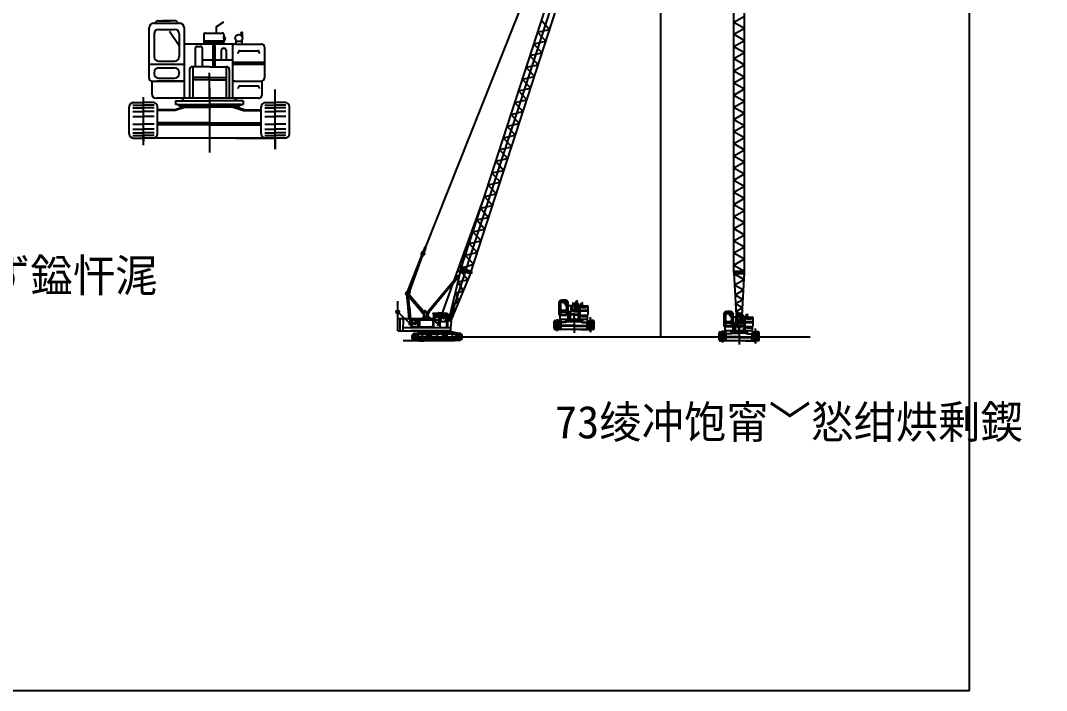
# Model space of a CAD drawing. Header units: metres. Extents: x 0 to 400, y 0 to 277.
# Drawn here: x 290.1 to 400.3, y 0 to 72 of the extents above; entities that cross this region are included whole.
import ezdxf

# ---------------------------------------------------------------- set-up
doc = ezdxf.new("R2010")
doc.units = ezdxf.units.M
doc.layers.add(' ', color=7, linetype='Continuous')

msp = doc.modelspace()

# ---------------------------------------------------------------- linework, layer by layer
at = {"layer": ' '}
for p in [(358.85, 109.98), (337.2, 37.98)]:
    msp.add_line(p, (358.85, 37.98), dxfattribs=at)
for p, q in [((392.04, 0), (392.04, 277.2)), ((357.99, 108.96), (333.6, 47.66)), ((337.4, 45.27), (356.37, 103.8)), ((366.74, 44.92), (366.74, 104.09)), ((367.87, 44.92), (367.87, 104.09)), ((337.97, 45.23), (356.88, 103.51)), ((338.47, 44.92), (357.45, 103.47)), ((304.39, 71.68), (307.19, 71.68)), ((304.89, 71.96), (306.21, 71.96)), ((306.69, 71.96), (305.37, 71.96)), ((311.13, 71.3), (311.96, 71.83)), ((346.06, 72), (346.93, 71.02)), ((366.74, 71.8), (367.87, 72.45)), ((366.74, 71.8), (367.87, 71.15)), ((303.91, 65.8), (303.91, 71.2)), ((304.46, 70.55), (304.46, 68.1)), ((304.94, 71.03), (306.66, 71.03)), ((306.09, 70.84), (307.14, 69.31)), ((307.14, 70.55), (307.14, 68.1)), ((307.67, 71.2), (307.67, 63.62)), ((309.98, 70.63), (311.76, 70.63)), ((311.13, 71.3), (311.13, 70.63)), ((313.79, 70.56), (313.79, 70.41)), ((313.91, 70.56), (313.91, 70.27)), ((345.65, 70.73), (346.93, 71.02)), ((345.65, 70.73), (346.52, 69.75)), ((366.74, 70.5), (367.87, 71.15)), ((313.18, 69.45), (307.67, 69.45)), ((309.78, 70.43), (309.78, 69.65)), ((311.96, 69.75), (309.78, 69.75)), ((311.96, 69.65), (309.78, 69.65)), ((311.76, 69.45), (309.98, 69.45)), ((310.87, 69.45), (310.76, 69.21)), ((310.87, 69.45), (310.98, 69.23)), ((311.96, 70.43), (311.96, 69.65)), ((311.96, 70.04), (311.96, 70.26)), ((311.96, 70.04), (311.96, 69.81)), ((312.08, 70.08), (312.08, 70.04)), ((312.08, 69.99), (312.08, 70.04)), ((313.18, 69.45), (315.99, 69.45)), ((313.25, 69.87), (313.25, 69.45)), ((313.87, 69.87), (313.87, 69.45)), ((345.24, 69.47), (346.52, 69.75)), ((345.24, 69.47), (346.11, 68.49)), ((366.74, 70.5), (367.87, 69.84)), ((366.74, 69.19), (367.87, 69.84)), ((308.88, 69), (308.88, 67.02)), ((309.08, 69.2), (309.43, 69.2)), ((309.63, 69), (309.63, 67.02)), ((310.76, 69.21), (310.76, 67.02)), ((310.98, 69.23), (310.98, 67.02)), ((311.66, 68.78), (311.66, 67.77)), ((311.98, 68.98), (311.86, 68.98)), ((312.18, 68.78), (312.18, 67.77)), ((312.86, 69.13), (312.86, 63.62)), ((313.5, 68.44), (313.5, 68.53)), ((313.7, 68.73), (315.55, 68.73)), ((315.75, 68.53), (315.75, 68.44)), ((316.31, 69.13), (316.31, 65.8)), ((344.83, 68.21), (346.11, 68.49)), ((366.74, 69.19), (367.87, 68.54)), ((366.74, 67.89), (367.87, 68.54)), ((303.91, 67.28), (307.67, 67.28)), ((304.94, 67.62), (306.66, 67.62)), ((309.63, 67.77), (310.76, 67.77)), ((310.98, 67.77), (312.86, 67.77)), ((316.31, 67.47), (312.86, 67.47)), ((312.86, 67.28), (316.31, 67.28)), ((344.43, 66.95), (345.7, 67.23)), ((344.83, 68.21), (345.7, 67.23)), ((366.74, 67.89), (367.87, 67.23)), ((366.74, 66.58), (367.87, 67.23)), ((304.46, 66.41), (304.46, 66.27)), ((304.94, 66.89), (306.66, 66.89)), ((307.14, 66.41), (307.14, 66.27)), ((308.25, 66.7), (308.25, 63.62)), ((310.39, 67.02), (308.57, 67.02)), ((308.6, 67.02), (308.6, 63.62)), ((310.39, 67.02), (312.21, 67.02)), ((310.39, 63.62), (310.39, 66.36)), ((312.18, 67.02), (312.18, 63.62)), ((312.53, 66.7), (312.53, 63.62)), ((344.43, 66.95), (345.3, 65.97)), ((366.74, 66.58), (367.87, 65.93)), ((304.22, 65.48), (304.22, 64.1)), ((304.23, 65.48), (307.67, 65.48)), ((307.67, 65.48), (304.79, 65.48)), ((304.94, 65.79), (306.66, 65.79)), ((310.39, 65.84), (308.6, 65.84)), ((310.39, 65.6), (308.6, 65.6)), ((310.39, 65.84), (312.18, 65.84)), ((310.39, 65.6), (312.18, 65.6)), ((312.86, 65.48), (315.99, 65.48)), ((313.11, 65.48), (312.86, 65.48)), ((316.02, 65.48), (316.02, 63.94)), ((344.02, 65.69), (345.3, 65.97)), ((344.02, 65.69), (344.89, 64.71)), ((366.74, 65.28), (367.87, 65.93)), ((366.74, 65.28), (367.87, 64.63)), ((310.39, 64.76), (310.39, 57.8)), ((313.5, 64.66), (313.5, 64.75)), ((313.7, 64.95), (315.55, 64.95)), ((315.75, 64.75), (315.75, 64.66)), ((317.47, 58.15), (317.47, 64.58)), ((343.61, 64.43), (344.89, 64.71)), ((343.61, 64.43), (344.48, 63.45)), ((366.74, 63.97), (367.87, 64.63)), ((366.74, 63.97), (367.87, 63.32)), ((302.17, 62.88), (303.31, 62.88)), ((302.21, 63.18), (303.19, 63.18)), ((303.19, 63.18), (303.31, 63.18)), ((303.31, 58.59), (303.31, 63.75)), ((303.43, 63.18), (303.31, 63.18)), ((304.45, 62.88), (303.31, 62.88)), ((304.41, 63.18), (303.43, 63.18)), ((304.94, 63.62), (304.7, 63.62)), ((315.7, 63.62), (304.94, 63.62)), ((306.75, 63.35), (310.39, 63.35)), ((306.75, 63.35), (306.75, 62.97)), ((306.96, 62.97), (306.75, 62.97)), ((306.96, 62.97), (310.39, 62.97)), ((306.96, 62.97), (307.09, 62.88)), ((307.67, 63.62), (307.39, 63.35)), ((314.03, 63.35), (310.39, 63.35)), ((313.82, 62.97), (310.39, 62.97)), ((313.11, 63.62), (313.39, 63.35)), ((313.82, 62.97), (313.69, 62.88)), ((313.82, 62.97), (314.03, 62.97)), ((314.03, 63.35), (314.03, 62.97)), ((316.33, 62.88), (317.47, 62.88)), ((316.37, 63.18), (317.35, 63.18)), ((317.35, 63.18), (317.47, 63.18)), ((317.47, 58.59), (317.47, 63.75)), ((317.59, 63.18), (317.47, 63.18)), ((318.61, 62.88), (317.47, 62.88)), ((318.57, 63.18), (317.59, 63.18)), ((343.2, 63.17), (344.48, 63.45)), ((343.2, 63.17), (344.07, 62.19)), ((366.74, 62.67), (367.87, 63.32)), ((301.79, 59.82), (301.79, 62.7)), ((302.17, 62.6), (303.31, 62.6)), ((302.17, 62.22), (303.31, 62.22)), ((304.45, 62.6), (303.31, 62.6)), ((304.45, 62.22), (303.31, 62.22)), ((304.83, 59.82), (304.83, 62.7)), ((306.63, 62.4), (304.83, 62.4)), ((306.71, 62.3), (304.83, 62.3)), ((306.63, 62.4), (307.76, 62.79)), ((307.84, 62.68), (306.71, 62.3)), ((310.39, 62.79), (307.37, 62.79)), ((307.84, 62.68), (310.39, 62.68)), ((307.87, 62.79), (310.39, 62.79)), ((312.91, 62.79), (310.39, 62.79)), ((310.39, 62.79), (313.41, 62.79)), ((312.94, 62.68), (310.39, 62.68)), ((312.94, 62.68), (314.07, 62.3)), ((314.15, 62.4), (313.02, 62.79)), ((314.07, 62.3), (315.95, 62.3)), ((314.15, 62.4), (315.95, 62.4)), ((315.95, 59.82), (315.95, 62.7)), ((316.33, 62.6), (317.47, 62.6)), ((316.33, 62.22), (317.47, 62.22)), ((318.61, 62.6), (317.47, 62.6)), ((318.61, 62.22), (317.47, 62.22)), ((318.99, 59.82), (318.99, 62.7)), ((342.79, 61.9), (344.07, 62.19)), ((342.79, 61.9), (343.66, 60.93)), ((366.74, 62.67), (367.87, 62.02)), ((366.74, 61.36), (367.87, 62.02)), ((302.17, 61.66), (303.31, 61.66)), ((302.17, 60.86), (303.31, 60.86)), ((304.45, 61.66), (303.31, 61.66)), ((304.45, 60.86), (303.31, 60.86)), ((310.39, 61), (304.83, 61)), ((310.39, 60.78), (304.83, 60.78)), ((310.03, 60.78), (310.03, 60.78)), ((310.39, 61), (315.95, 61)), ((310.39, 60.78), (315.95, 60.78)), ((310.75, 60.78), (310.75, 60.78)), ((316.33, 61.66), (317.47, 61.66)), ((316.33, 60.86), (317.47, 60.86)), ((318.61, 61.66), (317.47, 61.66)), ((318.61, 60.86), (317.47, 60.86)), ((342.38, 60.64), (343.66, 60.93)), ((342.38, 60.64), (343.25, 59.66)), ((366.74, 61.36), (367.87, 60.71)), ((366.74, 60.06), (367.87, 60.71)), ((302.17, 60.29), (303.31, 60.29)), ((302.17, 59.92), (303.31, 59.92)), ((302.17, 59.63), (303.31, 59.63)), ((304.45, 60.29), (303.31, 60.29)), ((304.45, 59.92), (303.31, 59.92)), ((304.45, 59.63), (303.31, 59.63)), ((303.31, 59.63), (303.31, 59.02)), ((316.33, 60.29), (317.47, 60.29)), ((316.33, 59.92), (317.47, 59.92)), ((316.33, 59.63), (317.47, 59.63)), ((318.61, 60.29), (317.47, 60.29)), ((318.61, 59.92), (317.47, 59.92)), ((318.61, 59.63), (317.47, 59.63)), ((341.97, 59.38), (343.25, 59.66)), ((366.74, 60.06), (367.87, 59.41)), ((302.21, 59.34), (303.19, 59.34)), ((302.21, 59.34), (303.25, 59.34)), ((318.53, 59.34), (303.14, 59.34)), ((304.41, 59.34), (303.37, 59.34)), ((304.41, 59.34), (303.43, 59.34)), ((313.31, 59.34), (316.89, 59.34)), ((316.37, 59.34), (317.35, 59.34)), ((316.37, 59.34), (317.41, 59.34)), ((317.47, 59.34), (317.47, 58.15)), ((318.57, 59.34), (317.53, 59.34)), ((318.57, 59.34), (317.59, 59.34)), ((341.97, 59.38), (342.84, 58.4)), ((366.74, 58.75), (367.87, 59.41)), ((366.74, 58.75), (367.87, 58.1)), ((341.56, 58.12), (342.84, 58.4)), ((341.56, 58.12), (342.43, 57.14)), ((366.74, 57.45), (367.87, 58.1)), ((366.74, 57.45), (367.87, 56.8)), ((341.15, 56.86), (342.43, 57.14)), ((341.15, 56.86), (342.02, 55.88)), ((366.74, 56.14), (367.87, 56.8)), ((340.74, 55.6), (342.02, 55.88)), ((340.74, 55.6), (341.61, 54.62)), ((366.74, 56.14), (367.87, 55.49)), ((366.74, 54.84), (367.87, 55.49)), ((340.33, 54.34), (341.61, 54.62)), ((340.33, 54.34), (341.21, 53.36)), ((366.74, 54.84), (367.87, 54.19)), ((366.74, 53.53), (367.87, 54.19)), ((339.96, 53.17), (334.9, 39.19)), ((339.93, 53.07), (341.21, 53.36)), ((339.93, 53.07), (340.8, 52.1)), ((366.74, 53.53), (367.87, 52.88)), ((339.52, 51.81), (340.8, 52.1)), ((339.52, 51.81), (340.39, 50.83)), ((366.74, 52.23), (367.87, 52.88)), ((366.74, 52.23), (367.87, 51.58)), ((339.11, 50.55), (340.39, 50.83)), ((366.74, 50.92), (367.87, 51.58)), ((366.74, 50.92), (367.87, 50.27)), ((339.11, 50.55), (339.98, 49.57)), ((366.74, 49.62), (367.87, 50.27)), ((366.74, 49.62), (367.87, 48.97)), ((338.7, 49.29), (339.98, 49.57)), ((338.7, 49.29), (339.57, 48.31)), ((366.74, 48.31), (367.87, 48.97)), ((333.55, 47.67), (333.29, 46.94)), ((333.64, 47.64), (333.38, 46.91)), ((333.64, 47.64), (333.38, 46.91)), ((333.55, 47.67), (333.6, 47.66)), ((333.64, 47.64), (333.6, 47.66)), ((338.29, 48.03), (339.57, 48.31)), ((338.29, 48.03), (339.16, 47.05)), ((366.74, 48.31), (367.87, 47.66)), ((366.74, 47.01), (367.87, 47.66)), ((333.19, 46.73), (331.65, 42.82)), ((333.24, 46.72), (331.84, 42.97)), ((331.94, 42.9), (333.3, 46.7)), ((333.22, 47.1), (333.14, 46.86)), ((333.19, 46.73), (333.24, 46.72)), ((333.28, 46.7), (333.24, 46.72)), ((333.29, 46.94), (333.33, 46.92)), ((333.38, 46.91), (333.33, 46.92)), ((333.35, 47.16), (333.37, 47.15)), ((333.5, 46.99), (333.41, 46.76)), ((337.88, 46.77), (339.16, 47.05)), ((337.88, 46.77), (338.75, 45.79)), ((366.74, 47.01), (367.87, 46.36)), ((366.74, 45.71), (367.87, 46.36)), ((337.4, 45.27), (336.16, 40.03)), ((336.24, 39.88), (337.97, 45.23)), ((337.44, 45.4), (337.33, 45.49)), ((337.52, 45.6), (337.37, 45.61)), ((338.02, 45.07), (337.4, 45.27)), ((338.02, 45.07), (337.4, 45.27)), ((337.44, 45.4), (338.5, 45.05)), ((337.66, 45.45), (338.75, 45.79)), ((366.74, 45.71), (367.87, 45.05)), ((338.47, 44.92), (336.31, 39.74)), ((336.7, 44.11), (336.73, 44.15)), ((336.7, 44.11), (336.73, 44.15)), ((336.76, 44.19), (336.79, 44.22)), ((336.76, 44.19), (336.79, 44.22)), ((336.76, 44.15), (336.84, 44.09)), ((336.76, 44.15), (336.84, 44.09)), ((336.76, 44.15), (336.84, 44.09)), ((336.76, 44.15), (336.84, 44.09)), ((336.82, 44.26), (336.85, 44.3)), ((336.82, 44.26), (336.85, 44.3)), ((336.82, 44.23), (336.9, 44.17)), ((336.82, 44.23), (336.9, 44.17)), ((336.83, 44.23), (336.9, 44.16)), ((336.83, 44.23), (336.9, 44.16)), ((336.88, 44.34), (336.91, 44.37)), ((336.88, 44.34), (336.91, 44.37)), ((336.88, 44.3), (336.96, 44.24)), ((336.88, 44.3), (336.96, 44.24)), ((336.88, 44.09), (336.91, 44.13)), ((336.88, 44.09), (336.91, 44.13)), ((336.89, 44.3), (336.96, 44.24)), ((336.89, 44.3), (336.96, 44.24)), ((336.94, 44.37), (337.02, 44.32)), ((336.94, 44.37), (337.02, 44.32)), ((336.94, 44.17), (336.97, 44.21)), ((336.94, 44.17), (336.97, 44.21)), ((336.97, 44.44), (337.07, 44.37)), ((337, 44.24), (337.03, 44.28)), ((337, 44.24), (337.03, 44.28)), ((337.02, 44.4), (337.09, 44.5)), ((337.02, 44.4), (337.09, 44.5)), ((337.05, 44.54), (337.13, 44.48)), ((337.07, 43.89), (338.14, 44.12)), ((337.08, 44.48), (337.08, 44.48)), ((337.48, 44.95), (337.09, 44.5)), ((337.31, 44.93), (337.17, 45.02)), ((337.36, 45.14), (337.21, 45.14)), ((337.36, 45.14), (338.42, 44.8)), ((337.5, 44.97), (338.14, 44.12)), ((338.02, 45.07), (338.47, 44.92)), ((338.02, 45.07), (338.02, 45.07)), ((338.02, 45.07), (338.02, 45.07)), ((338.02, 45.07), (338.02, 45.07)), ((338.02, 45.07), (338.02, 45.07)), ((366.74, 45.05), (367.87, 45.05)), ((366.74, 44.92), (367.05, 39.03)), ((366.74, 44.92), (367.87, 44.92)), ((366.74, 44.79), (367.83, 44.17)), ((366.74, 44.79), (367.86, 44.79)), ((366.81, 43.58), (367.83, 44.17)), ((367.55, 39.03), (367.87, 44.92)), ((336.46, 43.78), (333.85, 40.69)), ((336.54, 43.72), (333.95, 40.6)), ((336.46, 43.81), (336.49, 43.85)), ((336.46, 43.81), (336.49, 43.85)), ((336.46, 43.78), (336.54, 43.72)), ((336.46, 43.78), (336.54, 43.72)), ((336.46, 43.78), (336.54, 43.72)), ((336.46, 43.78), (336.54, 43.72)), ((336.52, 43.89), (336.55, 43.92)), ((336.52, 43.89), (336.55, 43.92)), ((336.52, 43.85), (336.6, 43.79)), ((336.52, 43.85), (336.6, 43.79)), ((336.52, 43.85), (336.6, 43.79)), ((336.52, 43.85), (336.6, 43.79)), ((336.57, 43.72), (336.6, 43.76)), ((336.57, 43.72), (336.6, 43.76)), ((336.58, 43.96), (336.61, 44)), ((336.58, 43.96), (336.61, 44)), ((336.58, 43.93), (336.66, 43.87)), ((336.58, 43.93), (336.66, 43.87)), ((336.58, 43.93), (336.66, 43.87)), ((336.58, 43.93), (336.66, 43.87)), ((336.63, 43.8), (336.66, 43.83)), ((336.63, 43.8), (336.66, 43.83)), ((336.64, 44.04), (336.67, 44.07)), ((336.64, 44.04), (336.67, 44.07)), ((336.64, 44), (336.72, 43.94)), ((336.64, 44), (336.72, 43.94)), ((336.64, 44), (336.72, 43.94)), ((336.64, 44), (336.72, 43.94)), ((336.69, 43.87), (336.72, 43.91)), ((336.69, 43.87), (336.72, 43.91)), ((336.7, 44.08), (336.78, 44.02)), ((336.7, 44.08), (336.78, 44.02)), ((336.7, 44.08), (336.78, 44.02)), ((336.7, 44.08), (336.78, 44.02)), ((336.76, 43.94), (336.79, 43.98)), ((336.76, 43.94), (336.79, 43.98)), ((336.82, 44.02), (336.85, 44.06)), ((336.82, 44.02), (336.85, 44.06)), ((337.07, 43.89), (337.64, 42.93)), ((366.81, 43.58), (367.77, 43.03)), ((366.87, 42.51), (367.77, 43.03)), ((331.58, 42.57), (331.71, 41.18)), ((331.94, 42.21), (331.58, 42.56)), ((331.65, 42.64), (331.97, 39.21)), ((332.03, 42.28), (331.74, 42.69)), ((331.75, 42.38), (331.86, 41.19)), ((331.81, 42.72), (331.8, 42.79)), ((331.83, 42.85), (331.87, 42.86)), ((331.92, 42.72), (331.86, 42.69)), ((331.94, 42.83), (331.95, 42.78)), ((332.03, 42.28), (331.94, 42.21)), ((331.94, 42.21), (331.97, 42.14)), ((331.98, 42.12), (333.03, 40.88)), ((332.03, 42.28), (332.1, 42.25)), ((332.11, 42.24), (333.17, 41)), ((336.79, 42.7), (337.64, 42.93)), ((336.79, 42.7), (337.17, 41.81)), ((348.07, 41.88), (348.77, 41.88)), ((348.2, 41.95), (348.53, 41.95)), ((348.65, 41.95), (348.32, 41.95)), ((349.76, 41.78), (349.97, 41.91)), ((366.87, 42.51), (367.71, 42.02)), ((366.92, 41.56), (367.71, 42.02)), ((330.62, 39.93), (330.62, 41.83)), ((330.62, 40.5), (330.62, 40.84)), ((331.69, 41.16), (331.69, 41.14)), ((331.71, 41.12), (331.82, 39.93)), ((331.72, 41.18), (331.85, 41.2)), ((331.72, 41.12), (331.86, 41.13)), ((331.87, 41.14), (331.98, 39.93)), ((331.88, 41.17), (331.88, 41.16)), ((333.16, 41), (333.03, 40.89)), ((333.03, 40.85), (333.04, 40.84)), ((333.07, 40.83), (333.43, 40.41)), ((333.21, 40.95), (333.08, 40.83)), ((333.2, 40.99), (333.21, 40.98)), ((333.21, 40.95), (333.44, 40.67)), ((336.49, 41.44), (337.17, 41.81)), ((336.49, 41.44), (336.73, 40.76)), ((347.95, 40.41), (347.95, 41.76)), ((347.95, 40.78), (348.89, 40.78)), ((348.09, 41.59), (348.09, 40.98)), ((348.21, 41.71), (348.64, 41.71)), ((348.21, 40.86), (348.64, 40.86)), ((348.5, 41.67), (348.76, 41.28)), ((348.76, 41.59), (348.76, 40.98)), ((348.89, 41.76), (348.89, 39.86)), ((350.27, 41.32), (348.89, 41.32)), ((349.2, 41.21), (349.2, 40.71)), ((349.25, 41.26), (349.33, 41.26)), ((349.38, 41.21), (349.38, 40.71)), ((349.38, 40.9), (349.66, 40.9)), ((349.42, 41.56), (349.42, 41.37)), ((349.97, 41.4), (349.42, 41.4)), ((349.97, 41.37), (349.42, 41.37)), ((349.47, 41.61), (349.92, 41.61)), ((349.92, 41.32), (349.47, 41.32)), ((349.69, 41.32), (349.66, 41.26)), ((349.66, 41.26), (349.66, 40.71)), ((349.69, 41.32), (349.72, 41.26)), ((349.72, 41.26), (349.72, 40.71)), ((349.72, 40.9), (350.19, 40.9)), ((349.76, 41.78), (349.76, 41.61)), ((349.89, 41.15), (349.89, 40.9)), ((349.97, 41.2), (349.94, 41.2)), ((349.97, 41.56), (349.97, 41.37)), ((349.97, 41.47), (349.97, 41.52)), ((349.97, 41.47), (349.97, 41.41)), ((350, 41.48), (350, 41.47)), ((350, 41.46), (350, 41.47)), ((350.02, 41.15), (350.02, 40.9)), ((350.19, 41.24), (350.19, 39.86)), ((351.05, 40.83), (350.19, 40.83)), ((350.19, 40.78), (351.05, 40.78)), ((350.27, 41.32), (350.97, 41.32)), ((350.29, 41.42), (350.29, 41.32)), ((350.35, 41.07), (350.35, 41.09)), ((350.4, 41.14), (350.86, 41.14)), ((350.42, 41.6), (350.42, 41.56)), ((350.44, 41.42), (350.44, 41.32)), ((350.45, 41.6), (350.45, 41.52)), ((350.91, 41.09), (350.91, 41.07)), ((351.05, 41.24), (351.05, 40.41)), ((366.92, 41.56), (367.66, 41.13)), ((366.96, 40.72), (367.66, 41.13)), ((331.95, 39.38), (330.62, 40.67)), ((330.77, 39.93), (330.62, 39.93)), ((330.62, 38.63), (330.62, 39.93)), ((334.47, 39.93), (330.77, 39.93)), ((330.86, 39.93), (330.86, 38.63)), ((331.21, 39.93), (331.17, 38.63)), ((332.1, 39.01), (332.1, 39.93)), ((332.19, 39.73), (332.19, 39.18)), ((332.29, 39.83), (332.68, 39.83)), ((332.32, 39.38), (332.64, 39.7)), ((332.65, 39.68), (332.63, 39.69)), ((332.78, 39.73), (332.78, 39.18)), ((332.87, 39.93), (332.87, 39.01)), ((332.97, 39.73), (332.97, 39.18)), ((333.07, 39.83), (334.28, 39.83)), ((333.27, 39.93), (333.43, 40.2)), ((333.33, 39.93), (333.47, 40.16)), ((333.4, 39.93), (333.53, 40.15)), ((333.44, 40.72), (333.43, 40.24)), ((333.89, 40.25), (333.53, 40.15)), ((333.71, 40.57), (333.59, 40.74)), ((333.72, 40.59), (333.85, 40.69)), ((333.72, 40.2), (334.03, 39.93)), ((333.78, 40.22), (334.11, 39.93)), ((333.81, 40.4), (333.89, 40.25)), ((333.85, 40.69), (333.95, 40.6)), ((333.95, 40.6), (333.85, 40.44)), ((333.87, 40.24), (334.21, 39.93)), ((334.38, 40.54), (335.94, 40.54)), ((334.38, 40.54), (334.38, 40.43)), ((334.47, 40.43), (334.38, 40.43)), ((334.38, 39.73), (334.38, 39.18)), ((335.99, 40.43), (334.47, 40.43)), ((334.47, 40.43), (334.47, 39.93)), ((334.47, 40.43), (334.47, 40.43)), ((334.47, 39.93), (334.47, 39.01)), ((334.6, 40.2), (334.6, 39.91)), ((334.7, 40.3), (334.94, 40.3)), ((334.7, 39.81), (334.94, 39.81)), ((334.83, 40.19), (334.73, 40.05)), ((334.86, 40.16), (334.76, 40.02)), ((334.87, 40.2), (334.77, 40.07)), ((334.93, 40.18), (334.83, 40.04)), ((335.02, 40.6), (334.95, 40.54)), ((335.02, 40.6), (335.94, 40.54)), ((335.04, 40.2), (335.04, 39.91)), ((335.16, 40.43), (335.16, 39.01)), ((335.25, 40.19), (335.25, 39.76)), ((335.36, 40.3), (335.64, 40.3)), ((335.54, 40.17), (335.43, 40.02)), ((335.54, 40.11), (335.43, 39.96)), ((335.57, 40.03), (335.46, 39.88)), ((335.58, 40.1), (335.47, 39.95)), ((335.61, 40.05), (335.5, 39.9)), ((335.75, 40.19), (335.75, 39.76)), ((335.85, 40.43), (335.85, 39.01)), ((335.99, 40.43), (335.87, 40.43)), ((335.99, 40.43), (335.87, 40.43)), ((335.89, 40.2), (335.89, 39.75)), ((335.91, 40.22), (335.92, 40.23)), ((335.91, 39.73), (335.92, 39.73)), ((335.92, 39.1), (335.92, 40.33)), ((335.94, 40.54), (335.99, 40.43)), ((335.98, 40.33), (335.98, 39.1)), ((335.98, 40.23), (335.98, 40.14)), ((335.98, 40.16), (335.98, 39.74)), ((335.99, 40.43), (336.37, 39.58)), ((336, 39.71), (336.19, 39.71)), ((336.19, 39.71), (336.01, 40.16)), ((336.28, 40.55), (336.73, 40.76)), ((336.28, 40.55), (336.6, 40.45)), ((347.52, 39.68), (347.8, 39.68)), ((347.53, 39.75), (347.77, 39.75)), ((347.77, 39.75), (347.8, 39.75)), ((347.8, 38.6), (347.8, 39.9)), ((347.83, 39.75), (347.8, 39.75)), ((348.09, 39.68), (347.8, 39.68)), ((348.08, 39.75), (347.83, 39.75)), ((348.03, 40.33), (348.89, 40.33)), ((348.03, 40.33), (348.03, 39.98)), ((348.09, 40.56), (348.09, 40.53)), ((348.21, 39.86), (348.15, 39.86)), ((348.89, 40.33), (348.17, 40.33)), ((348.21, 40.68), (348.64, 40.68)), ((348.21, 40.41), (348.64, 40.41)), ((350.9, 39.86), (348.21, 39.86)), ((348.66, 39.8), (349.57, 39.8)), ((348.66, 39.8), (348.66, 39.7)), ((348.72, 39.7), (348.66, 39.7)), ((348.72, 39.7), (349.57, 39.7)), ((348.72, 39.7), (348.75, 39.68)), ((348.76, 40.56), (348.76, 40.53)), ((348.89, 39.86), (348.82, 39.8)), ((349.04, 40.63), (349.04, 39.86)), ((349.57, 40.71), (349.12, 40.71)), ((349.13, 40.71), (349.13, 39.86)), ((349.57, 40.42), (349.13, 40.42)), ((349.57, 40.36), (349.13, 40.36)), ((349.57, 40.71), (350.03, 40.71)), ((349.57, 39.86), (349.57, 40.55)), ((349.57, 40.42), (350.02, 40.42)), ((349.57, 40.36), (350.02, 40.36)), ((349.57, 40.15), (349.57, 38.41)), ((350.48, 39.8), (349.57, 39.8)), ((350.43, 39.7), (349.57, 39.7)), ((350.02, 40.71), (350.02, 39.86)), ((350.11, 40.63), (350.11, 39.86)), ((350.25, 40.33), (350.19, 40.33)), ((350.19, 40.33), (350.97, 40.33)), ((350.25, 39.86), (350.32, 39.8)), ((350.35, 40.12), (350.35, 40.14)), ((350.4, 40.19), (350.86, 40.19)), ((350.43, 39.7), (350.4, 39.68)), ((350.43, 39.7), (350.48, 39.7)), ((350.48, 39.8), (350.48, 39.7)), ((350.91, 40.14), (350.91, 40.12)), ((350.98, 40.33), (350.98, 39.94)), ((351.06, 39.68), (351.34, 39.68)), ((351.07, 39.75), (351.31, 39.75)), ((351.31, 39.75), (351.34, 39.75)), ((351.34, 38.5), (351.34, 40.1)), ((351.34, 38.6), (351.34, 39.9)), ((351.37, 39.75), (351.34, 39.75)), ((351.63, 39.68), (351.34, 39.68)), ((351.62, 39.75), (351.37, 39.75)), ((365.68, 39.18), (365.68, 40.53)), ((365.8, 40.65), (366.5, 40.65)), ((365.82, 40.37), (365.82, 39.76)), ((365.93, 40.72), (366.26, 40.72)), ((365.94, 40.49), (366.37, 40.49)), ((366.38, 40.72), (366.05, 40.72)), ((366.23, 40.44), (366.49, 40.06)), ((366.49, 40.37), (366.49, 39.76)), ((366.62, 40.53), (366.62, 38.64)), ((368, 40.1), (366.62, 40.1)), ((366.92, 39.98), (366.92, 39.49)), ((366.96, 40.72), (367.62, 40.34)), ((366.97, 40.03), (367.06, 40.03)), ((367, 39.98), (367.62, 40.34)), ((367, 39.98), (367.59, 39.65)), ((367.11, 39.98), (367.11, 39.49)), ((367.11, 39.68), (367.39, 39.68)), ((367.15, 40.34), (367.15, 40.15)), ((367.69, 40.17), (367.15, 40.17)), ((367.69, 40.15), (367.15, 40.15)), ((367.2, 40.39), (367.64, 40.39)), ((367.64, 40.1), (367.2, 40.1)), ((367.42, 40.1), (367.39, 40.03)), ((367.39, 40.03), (367.39, 39.49)), ((367.42, 40.1), (367.45, 40.04)), ((367.45, 40.04), (367.45, 39.49)), ((367.45, 39.68), (367.92, 39.68)), ((367.49, 40.56), (367.69, 40.69)), ((367.49, 40.56), (367.49, 40.39)), ((367.62, 39.93), (367.62, 39.68)), ((367.7, 39.98), (367.67, 39.98)), ((367.69, 40.34), (367.69, 40.15)), ((367.69, 40.24), (367.69, 40.3)), ((367.69, 40.24), (367.69, 40.19)), ((367.72, 40.25), (367.72, 40.24)), ((367.72, 40.23), (367.72, 40.24)), ((367.75, 39.93), (367.75, 39.68)), ((367.92, 40.02), (367.92, 38.64)), ((368, 40.1), (368.7, 40.1)), ((368.02, 40.2), (368.02, 40.1)), ((368.08, 39.84), (368.08, 39.87)), ((368.13, 39.92), (368.59, 39.92)), ((368.15, 40.37), (368.15, 40.34)), ((368.17, 40.2), (368.17, 40.1)), ((368.18, 40.37), (368.18, 40.3)), ((368.64, 39.87), (368.64, 39.84)), ((368.78, 40.02), (368.78, 39.18)), ((330.72, 38.63), (330.62, 38.63)), ((330.72, 38.63), (336.28, 38.63)), ((330.72, 38.63), (330.72, 38.63)), ((331.18, 39.01), (336.28, 39.01)), ((331.78, 39.38), (332.1, 39.38)), ((336.28, 38.63), (332.02, 38.63)), ((336.28, 38.63), (332.02, 38.63)), ((332.29, 39.08), (332.68, 39.08)), ((332.47, 39.29), (332.33, 39.42)), ((332.6, 39.3), (332.37, 39.53)), ((332.39, 39.31), (332.68, 39.6)), ((332.67, 39.37), (332.44, 39.6)), ((332.51, 39.29), (332.72, 39.5)), ((332.71, 39.47), (332.53, 39.65)), ((333.07, 39.08), (334.28, 39.08)), ((333.32, 38.63), (333.32, 38.57)), ((335.36, 39.65), (335.64, 39.65)), ((335.77, 38.63), (335.77, 38.57)), ((336.37, 39.58), (336.28, 39.01)), ((336.28, 39.01), (336.28, 38.89)), ((336.28, 39.01), (336.28, 38.63)), ((347.42, 38.91), (347.42, 39.63)), ((347.52, 39.61), (347.8, 39.61)), ((347.52, 39.51), (347.8, 39.51)), ((347.52, 39.37), (347.8, 39.37)), ((347.52, 39.17), (347.8, 39.17)), ((347.52, 39.03), (347.8, 39.03)), ((347.52, 38.94), (347.8, 38.94)), ((347.52, 38.87), (347.8, 38.87)), ((347.53, 38.79), (347.77, 38.79)), ((347.53, 38.79), (347.79, 38.79)), ((351.61, 38.79), (347.76, 38.79)), ((348.09, 39.61), (347.8, 39.61)), ((348.09, 39.51), (347.8, 39.51)), ((348.09, 39.37), (347.8, 39.37)), ((348.09, 39.17), (347.8, 39.17)), ((348.09, 39.03), (347.8, 39.03)), ((348.09, 38.94), (347.8, 38.94)), ((348.09, 38.87), (347.8, 38.87)), ((347.8, 38.87), (347.8, 38.71)), ((348.08, 38.79), (347.82, 38.79)), ((348.08, 38.79), (347.83, 38.79)), ((348.18, 38.91), (348.18, 39.63)), ((348.63, 39.56), (348.18, 39.56)), ((348.65, 39.53), (348.18, 39.53)), ((349.57, 39.21), (348.18, 39.21)), ((349.57, 39.15), (348.18, 39.15)), ((348.63, 39.56), (348.91, 39.65)), ((348.94, 39.63), (348.65, 39.53)), ((349.57, 39.65), (348.82, 39.65)), ((348.94, 39.65), (349.57, 39.65)), ((348.94, 39.63), (349.57, 39.63)), ((349.48, 39.15), (349.48, 39.15)), ((349.57, 39.65), (350.33, 39.65)), ((350.2, 39.65), (349.57, 39.65)), ((350.21, 39.63), (349.57, 39.63)), ((349.57, 39.21), (350.96, 39.21)), ((349.57, 39.15), (350.96, 39.15)), ((349.66, 39.15), (349.66, 39.15)), ((350.21, 39.63), (350.49, 39.53)), ((350.51, 39.56), (350.23, 39.65)), ((350.3, 38.79), (351.2, 38.79)), ((350.49, 39.53), (350.96, 39.53)), ((350.51, 39.56), (350.96, 39.56)), ((350.96, 38.91), (350.96, 39.63)), ((351.06, 39.61), (351.34, 39.61)), ((351.06, 39.51), (351.34, 39.51)), ((351.06, 39.37), (351.34, 39.37)), ((351.06, 39.17), (351.34, 39.17)), ((351.06, 39.03), (351.34, 39.03)), ((351.06, 38.94), (351.34, 38.94)), ((351.06, 38.87), (351.34, 38.87)), ((351.07, 38.79), (351.31, 38.79)), ((351.07, 38.79), (351.33, 38.79)), ((351.63, 39.61), (351.34, 39.61)), ((351.63, 39.51), (351.34, 39.51)), ((351.63, 39.37), (351.34, 39.37)), ((351.63, 39.17), (351.34, 39.17)), ((351.63, 39.03), (351.34, 39.03)), ((351.63, 38.94), (351.34, 38.94)), ((351.63, 38.87), (351.34, 38.87)), ((351.34, 38.79), (351.34, 38.5)), ((351.62, 38.79), (351.36, 38.79)), ((351.62, 38.79), (351.37, 38.79)), ((351.72, 38.91), (351.72, 39.63)), ((365.53, 37.38), (365.53, 38.67)), ((365.68, 39.55), (366.62, 39.55)), ((365.76, 39.1), (366.62, 39.1)), ((365.76, 39.1), (365.76, 38.76)), ((365.82, 39.34), (365.82, 39.3)), ((365.94, 38.64), (365.88, 38.64)), ((366.62, 39.1), (365.9, 39.1)), ((365.94, 39.64), (366.37, 39.64)), ((365.94, 39.46), (366.37, 39.46)), ((365.94, 39.18), (366.37, 39.18)), ((368.63, 38.64), (365.94, 38.64)), ((366.49, 39.34), (366.49, 39.3)), ((366.62, 38.64), (366.55, 38.57)), ((366.77, 39.41), (366.77, 38.64)), ((367.3, 39.49), (366.85, 39.49)), ((366.86, 39.49), (366.86, 38.64)), ((367.3, 39.19), (366.86, 39.19)), ((367.3, 39.13), (366.86, 39.13)), ((367.04, 39.33), (367.59, 39.65)), ((367.04, 39.33), (367.55, 39.03)), ((367.05, 39.03), (367.55, 39.03)), ((367.3, 39.49), (367.76, 39.49)), ((367.3, 38.64), (367.3, 39.32)), ((367.3, 39.19), (367.75, 39.19)), ((367.3, 39.13), (367.75, 39.13)), ((367.3, 38.92), (367.3, 37.18)), ((367.75, 39.49), (367.75, 38.64)), ((367.84, 39.41), (367.84, 38.64)), ((368.78, 39.6), (367.92, 39.6)), ((367.92, 39.55), (368.78, 39.55)), ((367.92, 39.1), (368.7, 39.1)), ((367.98, 39.1), (367.92, 39.1)), ((367.98, 38.64), (368.05, 38.57)), ((368.08, 38.9), (368.08, 38.92)), ((368.13, 38.97), (368.59, 38.97)), ((368.64, 38.92), (368.64, 38.9)), ((368.71, 39.1), (368.71, 38.72)), ((369.07, 37.27), (369.07, 38.88)), ((369.07, 37.38), (369.07, 38.67)), ((336.77, 37.56), (331.2, 37.56)), ((332.51, 38.37), (333.32, 38.52)), ((332.51, 38.27), (333.32, 38.41)), ((332.51, 37.98), (332.51, 38.37)), ((332.51, 37.98), (332.51, 38.37)), ((332.51, 37.98), (337.2, 37.98)), ((332.51, 37.98), (332.51, 37.77)), ((332.51, 37.98), (332.51, 37.56)), ((332.51, 37.7), (332.94, 37.66)), ((332.51, 37.59), (332.94, 37.56)), ((332.99, 37.79), (332.83, 37.79)), ((332.86, 37.79), (332.86, 38.27)), ((332.86, 38.27), (334.85, 38.27)), ((332.86, 37.79), (332.86, 38.27)), ((332.86, 38.27), (334.85, 38.27)), ((334.85, 37.79), (332.86, 37.79)), ((332.94, 37.66), (335.38, 37.66)), ((332.99, 37.98), (332.99, 37.79)), ((332.99, 37.53), (332.99, 37.93)), ((332.99, 37.79), (335.71, 37.79)), ((332.99, 37.79), (333.31, 37.79)), ((332.99, 37.56), (333.47, 37.56)), ((333.24, 38.36), (333.24, 38.07)), ((333.32, 38.57), (335.77, 38.57)), ((336.39, 38.52), (333.32, 38.52)), ((333.32, 38.52), (336.39, 38.52)), ((333.32, 38.41), (336.08, 38.41)), ((333.32, 37.53), (333.32, 37.93)), ((336.39, 38.41), (333.62, 38.41)), ((333.65, 37.53), (333.65, 37.92)), ((333.78, 38.11), (333.78, 38.27)), ((333.78, 37.79), (333.78, 38.18)), ((333.78, 37.79), (333.83, 37.84)), ((333.83, 37.84), (333.78, 37.79)), ((333.81, 38.27), (333.87, 38.21)), ((333.87, 38.21), (333.82, 38.27)), ((333.83, 37.87), (333.88, 37.9)), ((333.88, 37.9), (333.83, 37.87)), ((333.83, 37.87), (333.83, 37.84)), ((333.83, 37.87), (334.17, 37.87)), ((333.83, 37.87), (333.83, 37.84)), ((334.17, 37.84), (333.83, 37.84)), ((333.83, 37.84), (334.17, 37.84)), ((334.17, 37.84), (333.86, 37.84)), ((333.87, 38.21), (334.05, 38.21)), ((333.87, 37.9), (333.87, 38.21)), ((333.99, 37.79), (333.87, 37.79)), ((333.88, 37.9), (334.13, 37.9)), ((334.13, 37.9), (333.91, 37.9)), ((334.11, 38.21), (333.93, 38.21)), ((336.72, 37.79), (333.99, 37.79)), ((333.99, 37.79), (334.11, 37.79)), ((334, 38.36), (334, 37.95)), ((334, 38.21), (334.13, 38.21)), ((334.07, 38.57), (334.07, 38.52)), ((334.19, 38.27), (334.13, 38.21)), ((334.13, 38.21), (334.19, 38.27)), ((334.13, 38.21), (334.19, 38.27)), ((334.13, 37.9), (334.13, 38.21)), ((334.17, 37.87), (334.13, 37.9)), ((334.13, 37.9), (334.17, 37.87)), ((334.17, 37.87), (334.17, 37.84)), ((334.17, 37.87), (334.17, 37.84)), ((334.17, 37.87), (334.17, 37.84)), ((334.23, 37.79), (334.17, 37.84)), ((334.23, 37.79), (334.17, 37.84)), ((334.17, 37.84), (334.23, 37.79)), ((334.23, 38.11), (334.23, 38.27)), ((334.23, 37.79), (334.23, 38.18)), ((336.77, 37.66), (334.33, 37.66)), ((334.36, 37.53), (334.36, 37.92)), ((334.36, 37.53), (334.36, 37.92)), ((334.69, 37.53), (334.69, 37.93)), ((334.69, 37.53), (334.69, 37.93)), ((334.85, 38.27), (334.85, 38.52)), ((334.85, 38.49), (334.85, 38.21)), ((334.85, 38.49), (334.85, 38.21)), ((334.85, 38.36), (334.85, 38.07)), ((334.85, 38.36), (334.85, 38.07)), ((334.85, 38.27), (334.85, 37.56)), ((336.85, 38.27), (334.85, 38.27)), ((336.85, 38.27), (334.85, 38.27)), ((334.85, 37.79), (336.85, 37.79)), ((335.02, 37.53), (335.02, 37.93)), ((335.02, 37.53), (335.02, 37.93)), ((335.35, 37.53), (335.35, 37.92)), ((335.35, 37.53), (335.35, 37.92)), ((335.35, 37.53), (335.35, 37.92)), ((335.35, 37.53), (335.35, 37.92)), ((335.48, 38.11), (335.48, 38.27)), ((335.48, 37.79), (335.48, 38.18)), ((335.48, 37.79), (335.53, 37.84)), ((335.48, 37.79), (335.53, 37.84)), ((335.53, 37.84), (335.48, 37.79)), ((335.51, 38.27), (335.57, 38.21)), ((335.57, 38.21), (335.52, 38.27)), ((335.57, 38.21), (335.52, 38.27)), ((335.53, 37.87), (335.58, 37.9)), ((335.58, 37.9), (335.53, 37.87)), ((335.53, 37.87), (335.53, 37.84)), ((335.53, 37.87), (335.53, 37.84)), ((335.87, 37.87), (335.53, 37.87)), ((335.53, 37.87), (335.53, 37.84)), ((335.87, 37.84), (335.53, 37.84)), ((335.53, 37.84), (335.87, 37.84)), ((335.53, 37.84), (335.85, 37.84)), ((335.7, 38.21), (335.57, 38.21)), ((335.57, 37.9), (335.57, 38.21)), ((335.83, 37.9), (335.58, 37.9)), ((335.58, 37.9), (335.79, 37.9)), ((335.6, 38.21), (335.77, 38.21)), ((335.72, 37.79), (335.6, 37.79)), ((335.64, 38.57), (335.64, 38.52)), ((335.83, 38.21), (335.66, 38.21)), ((335.7, 38.36), (335.7, 37.95)), ((335.72, 37.79), (335.83, 37.79)), ((335.89, 38.27), (335.83, 38.21)), ((335.83, 38.21), (335.89, 38.27)), ((335.83, 37.9), (335.83, 38.21)), ((335.87, 37.87), (335.83, 37.9)), ((335.83, 37.9), (335.87, 37.87)), ((335.87, 37.87), (335.87, 37.84)), ((335.87, 37.87), (335.87, 37.84)), ((335.93, 37.79), (335.87, 37.84)), ((335.87, 37.84), (335.93, 37.79)), ((335.93, 38.11), (335.93, 38.27)), ((335.93, 37.79), (335.93, 38.18)), ((336.06, 37.53), (336.06, 37.92)), ((336.72, 37.56), (336.24, 37.56)), ((337.2, 38.37), (336.39, 38.52)), ((337.2, 38.27), (336.39, 38.41)), ((336.39, 37.53), (336.39, 37.93)), ((336.72, 37.79), (336.39, 37.79)), ((336.46, 38.36), (336.46, 38.07)), ((336.46, 38.36), (336.46, 38.07)), ((336.72, 37.98), (336.72, 37.79)), ((336.72, 37.53), (336.72, 37.93)), ((336.72, 37.79), (336.88, 37.79)), ((337.2, 37.7), (336.77, 37.66)), ((337.2, 37.59), (336.77, 37.56)), ((336.85, 37.79), (336.85, 38.27)), ((336.85, 37.79), (336.85, 38.27)), ((337.2, 37.98), (337.2, 38.37)), ((337.2, 37.98), (337.2, 38.37)), ((337.2, 37.98), (337.2, 37.77)), ((337.2, 37.98), (337.2, 37.56)), ((358.85, 37.98), (374.93, 37.98)), ((365.15, 37.69), (365.15, 38.41)), ((365.25, 38.45), (365.53, 38.45)), ((365.25, 38.38), (365.53, 38.38)), ((365.25, 38.29), (365.53, 38.29)), ((365.25, 38.15), (365.53, 38.15)), ((365.25, 37.95), (365.53, 37.95)), ((365.25, 37.81), (365.53, 37.81)), ((365.25, 37.71), (365.53, 37.71)), ((365.25, 37.64), (365.53, 37.64)), ((365.26, 38.53), (365.5, 38.53)), ((365.26, 37.57), (365.52, 37.57)), ((365.26, 37.57), (365.5, 37.57)), ((369.34, 37.57), (365.49, 37.57)), ((365.5, 38.53), (365.53, 38.53)), ((365.56, 38.53), (365.53, 38.53)), ((365.82, 38.45), (365.53, 38.45)), ((365.82, 38.38), (365.53, 38.38)), ((365.82, 38.29), (365.53, 38.29)), ((365.82, 38.15), (365.53, 38.15)), ((365.82, 37.95), (365.53, 37.95)), ((365.82, 37.81), (365.53, 37.81)), ((365.82, 37.71), (365.53, 37.71)), ((365.82, 37.64), (365.53, 37.64)), ((365.53, 37.64), (365.53, 37.49)), ((365.81, 37.57), (365.55, 37.57)), ((365.81, 38.53), (365.56, 38.53)), ((365.81, 37.57), (365.56, 37.57)), ((365.91, 37.69), (365.91, 38.41)), ((366.36, 38.33), (365.91, 38.33)), ((366.38, 38.31), (365.91, 38.31)), ((367.3, 37.98), (365.91, 37.98)), ((367.3, 37.93), (365.91, 37.93)), ((366.36, 38.33), (366.64, 38.43)), ((366.66, 38.4), (366.38, 38.31)), ((366.39, 38.57), (367.3, 38.57)), ((366.39, 38.57), (366.39, 38.48)), ((366.44, 38.48), (366.39, 38.48)), ((366.44, 38.48), (367.3, 38.48)), ((366.44, 38.48), (366.48, 38.45)), ((367.3, 38.43), (366.55, 38.43)), ((366.66, 38.4), (367.3, 38.4)), ((366.67, 38.43), (367.3, 38.43)), ((368.21, 38.57), (367.3, 38.57)), ((368.16, 38.48), (367.3, 38.48)), ((367.3, 38.43), (368.06, 38.43)), ((367.93, 38.43), (367.3, 38.43)), ((367.94, 38.4), (367.3, 38.4)), ((367.3, 37.98), (368.69, 37.98)), ((367.3, 37.93), (368.69, 37.93)), ((367.94, 38.4), (368.22, 38.31)), ((368.24, 38.33), (367.96, 38.43)), ((368.03, 37.57), (368.93, 37.57)), ((368.16, 38.48), (368.13, 38.45)), ((368.16, 38.48), (368.21, 38.48)), ((368.21, 38.57), (368.21, 38.48)), ((368.22, 38.31), (368.69, 38.31)), ((368.24, 38.33), (368.69, 38.33)), ((368.69, 37.69), (368.69, 38.41)), ((368.79, 38.45), (369.07, 38.45)), ((368.79, 38.38), (369.07, 38.38)), ((368.79, 38.29), (369.07, 38.29)), ((368.79, 38.15), (369.07, 38.15)), ((368.79, 37.95), (369.07, 37.95)), ((368.79, 37.81), (369.07, 37.81)), ((368.79, 37.71), (369.07, 37.71)), ((368.79, 37.64), (369.07, 37.64)), ((368.8, 38.53), (369.04, 38.53)), ((368.8, 37.57), (369.06, 37.57)), ((368.8, 37.57), (369.04, 37.57)), ((369.04, 38.53), (369.07, 38.53)), ((369.1, 38.53), (369.07, 38.53)), ((369.36, 38.45), (369.07, 38.45)), ((369.36, 38.38), (369.07, 38.38)), ((369.36, 38.29), (369.07, 38.29)), ((369.36, 38.15), (369.07, 38.15)), ((369.36, 37.95), (369.07, 37.95)), ((369.36, 37.81), (369.07, 37.81)), ((369.36, 37.71), (369.07, 37.71)), ((369.36, 37.64), (369.07, 37.64)), ((369.07, 37.57), (369.07, 37.27)), ((369.35, 37.57), (369.09, 37.57)), ((369.35, 38.53), (369.1, 38.53)), ((369.35, 37.57), (369.1, 37.57)), ((369.45, 37.69), (369.45, 38.41)), ((0, 0), (392.04, 0))]:
    msp.add_line(p, q)
for centre, radius in [((313.56, 70.1), 0.39), ((337.37, 45.54), 0.02), ((337.21, 45.08), 0.02), ((338.47, 44.92), 0.1), ((331.65, 42.64), 0.02), ((331.88, 42.78), 0.03), ((330.62, 40.67), 0.17), ((350.37, 41.48), 0.1), ((333.51, 40.23), 0.04), ((333.52, 40.69), 0.04), ((333.77, 40.49), 0.03), ((334.87, 39.64), 0.17), ((368.1, 40.26), 0.1), ((332.51, 37.98), 0.28), ((332.51, 37.98), 0.21), ((337.2, 37.98), 0.28), ((337.2, 37.98), 0.21)]:
    msp.add_circle(centre, radius)
for centre, radius, start, end in [((304.39, 71.2), 0.48, 90, 180), ((304.89, 71.64), 0.32, 90, 173.82), ((306.69, 71.64), 0.32, 6.18, 90), ((307.19, 71.2), 0.48, 0, 90), ((304.94, 70.55), 0.48, 90, 180), ((306.66, 70.55), 0.48, 0, 90), ((309.98, 70.43), 0.2, 90, 180), ((311.76, 70.43), 0.2, 0, 90), ((313.85, 70.6), 0.1, -3.48, 183.48), ((313.85, 70.7), 0.15, 226.74, 313.26), ((309.98, 69.65), 0.2, 180, 270), ((311.76, 69.65), 0.2, -90, 0), ((311.88, 70.08), 0.2, 0, 65.79), ((311.88, 69.99), 0.2, -65.79, 0), ((313.18, 69.13), 0.32, 90, 180), ((315.99, 69.13), 0.32, 0, 90), ((309.08, 69), 0.2, 90, 180), ((309.43, 69), 0.2, 0, 90), ((311.86, 68.78), 0.2, 90, 180), ((311.98, 68.78), 0.2, 0, 90), ((313.7, 68.53), 0.2, 90, 180), ((315.55, 68.53), 0.2, 0, 90), ((304.94, 68.1), 0.48, 180, 270), ((306.66, 68.1), 0.48, -90, 0), ((304.94, 66.41), 0.48, 90, 180), ((304.94, 66.27), 0.48, 180, 270), ((306.66, 66.41), 0.48, 0, 90), ((306.66, 66.27), 0.48, -90, 0), ((308.57, 66.7), 0.32, 90, 180), ((312.21, 66.7), 0.32, 0, 90), ((304.23, 65.8), 0.32, 180, 270), ((315.99, 65.8), 0.32, -90, 0), ((304.7, 64.1), 0.48, 180, 270), ((313.7, 64.75), 0.2, 90, 180), ((315.55, 64.75), 0.2, 0, 90), ((315.7, 63.94), 0.32, -90, 0), ((302.27, 62.7), 0.48, 90, 180), ((304.35, 62.7), 0.48, 0, 90), ((307.37, 63.27), 0.48, 234.03, 270), ((313.41, 63.27), 0.48, 270, 305.97), ((316.43, 62.7), 0.48, 90, 180), ((318.51, 62.7), 0.48, 0, 90), ((302.27, 59.82), 0.48, 180, 270), ((304.35, 59.82), 0.48, -90, 0), ((316.43, 59.82), 0.48, 180, 270), ((318.51, 59.82), 0.48, -90, 0), ((333.23, 46.83), 0.1, 160.04, 250.04), ((333.32, 47.07), 0.1, 70.04, 160.04), ((333.32, 46.79), 0.1, 247.83, 337.83), ((333.41, 47.03), 0.1, -22.17, 65.45), ((337.37, 45.54), 0.07, 88.92, 236.78), ((337.44, 45.4), 0.22, -17.97, 68.75), ((337.36, 45.14), 0.22, 20.32, 20.51), ((336.69, 44.06), 0.03, 53, 140.92), ((336.69, 44.06), 0.03, 53, 140.92), ((336.72, 44.1), 0.03, 140.92, 230.92), ((336.72, 44.1), 0.03, 140.92, 230.92), ((336.75, 44.13), 0.03, 53, 140.92), ((336.75, 44.13), 0.03, 53, 140.92), ((336.78, 44.17), 0.03, 140.92, 230.92), ((336.78, 44.17), 0.03, 140.92, 230.92), ((336.81, 44.21), 0.03, 53, 140.92), ((336.81, 44.21), 0.03, 53, 140.92), ((336.84, 44.25), 0.03, 140.92, 230.92), ((336.84, 44.25), 0.03, 140.92, 230.92), ((336.86, 44.11), 0.03, 230.92, 320.92), ((336.86, 44.11), 0.03, 230.92, 320.92), ((336.87, 44.28), 0.03, 53, 140.92), ((336.87, 44.28), 0.03, 53, 140.92), ((336.83, 44.07), 0.03, -39.08, 53), ((336.83, 44.07), 0.03, -39.08, 53), ((336.9, 44.32), 0.03, 140.92, 230.92), ((336.9, 44.32), 0.03, 140.92, 230.92), ((336.92, 44.18), 0.03, 230.92, 320.92), ((336.92, 44.18), 0.03, 230.92, 320.92), ((336.93, 44.35), 0.03, 53, 140.92), ((336.93, 44.35), 0.03, 53, 140.92), ((336.89, 44.15), 0.03, -39.08, 53), ((336.89, 44.15), 0.03, -39.08, 53), ((336.98, 44.26), 0.03, 230.92, 320.92), ((336.98, 44.26), 0.03, 230.92, 320.92), ((337.04, 44.46), 0.07, 83.02, 207.96), ((336.95, 44.22), 0.03, -39.08, 53), ((336.95, 44.22), 0.03, -39.08, 53), ((337.01, 44.3), 0.03, -39.08, 53), ((337.01, 44.3), 0.03, -39.08, 53), ((337.07, 44.44), 0.07, -96.98, 27.96), ((337.21, 45.08), 0.07, 88.92, 236.78), ((337.36, 45.14), 0.22, 256.72, 342.03), ((336.48, 43.8), 0.03, 140.92, 230.92), ((336.48, 43.8), 0.03, 140.92, 230.92), ((336.51, 43.83), 0.03, 53, 140.92), ((336.51, 43.83), 0.03, 53, 140.92), ((336.54, 43.87), 0.03, 140.92, 230.92), ((336.54, 43.87), 0.03, 140.92, 230.92), ((336.55, 43.74), 0.03, 230.92, 320.92), ((336.55, 43.74), 0.03, 230.92, 320.92), ((336.57, 43.91), 0.03, 53, 140.92), ((336.57, 43.91), 0.03, 53, 140.92), ((336.6, 43.95), 0.03, 140.92, 230.92), ((336.6, 43.95), 0.03, 140.92, 230.92), ((336.61, 43.81), 0.03, 230.92, 320.92), ((336.61, 43.81), 0.03, 230.92, 320.92), ((336.58, 43.77), 0.03, -39.08, 53), ((336.58, 43.77), 0.03, -39.08, 53), ((336.63, 43.98), 0.03, 53, 140.92), ((336.63, 43.98), 0.03, 53, 140.92), ((336.66, 44.02), 0.03, 140.92, 230.92), ((336.66, 44.02), 0.03, 140.92, 230.92), ((336.64, 43.85), 0.03, -39.08, 53), ((336.68, 43.89), 0.03, 230.92, 320.92), ((336.68, 43.89), 0.03, 230.92, 320.92), ((336.64, 43.85), 0.03, -39.08, 53), ((336.74, 43.96), 0.03, 230.92, 320.92), ((336.74, 43.96), 0.03, 230.92, 320.92), ((336.71, 43.92), 0.03, -39.08, 53), ((336.71, 43.92), 0.03, -39.08, 53), ((336.8, 44.03), 0.03, 230.92, 320.92), ((336.8, 44.03), 0.03, 230.92, 320.92), ((336.77, 44), 0.03, -39.08, 53), ((336.77, 44), 0.03, -39.08, 53), ((331.65, 42.64), 0.18, -21.03, 249.52), ((331.65, 42.64), 0.1, 35.22, 225.63), ((331.85, 42.8), 0.05, 112.36, 194.03), ((331.88, 42.65), 0.05, 117.87, 182.46), ((331.89, 42.82), 0.05, 10.79, 112.36), ((331.9, 42.77), 0.05, -62.13, 10.79), ((332.01, 42.15), 0.05, 197.07, 220.42), ((332.07, 42.2), 0.05, 40.42, 63.78), ((348.07, 41.76), 0.12, 90, 180), ((348.2, 41.87), 0.08, 90, 173.82), ((348.65, 41.87), 0.08, 6.18, 90), ((348.77, 41.76), 0.12, 0, 90), ((331.72, 41.16), 0.03, 95.55, 185.36), ((331.72, 41.15), 0.03, 185.36, 275.55), ((331.85, 41.17), 0.03, 4.85, 95.55), ((331.85, 41.16), 0.03, -84.45, 4.85), ((333.05, 40.87), 0.03, 130.42, 219.06), ((333.06, 40.85), 0.03, 219.06, 310.42), ((333.18, 40.98), 0.03, 41.53, 130.42), ((333.19, 40.96), 0.03, -49.58, 41.53), ((333.52, 40.69), 0.09, 35.74, 156.74), ((348.21, 41.59), 0.12, 90, 180), ((348.21, 40.98), 0.12, 180, 270), ((348.64, 41.59), 0.12, 0, 90), ((348.64, 40.98), 0.12, -90, 0), ((349.25, 41.21), 0.05, 90, 180), ((349.33, 41.21), 0.05, 0, 90), ((349.47, 41.56), 0.05, 90, 180), ((349.47, 41.37), 0.05, 180, 270), ((349.94, 41.15), 0.05, 90, 180), ((349.92, 41.56), 0.05, 0, 90), ((349.92, 41.37), 0.05, -90, 0), ((349.95, 41.48), 0.05, 0, 65.79), ((349.95, 41.46), 0.05, -65.79, 0), ((349.97, 41.15), 0.05, 0, 90), ((350.27, 41.24), 0.08, 90, 180), ((350.4, 41.09), 0.05, 90, 180), ((350.44, 41.61), 0.03, -3.48, 183.48), ((350.44, 41.63), 0.04, 226.74, 313.26), ((350.86, 41.09), 0.05, 0, 90), ((350.97, 41.24), 0.08, 0, 90), ((332.29, 39.73), 0.1, 90, 180), ((332.68, 39.73), 0.1, 0, 90), ((333.07, 39.73), 0.1, 90, 180), ((333.51, 40.23), 0.08, 177.28, 285.46), ((333.77, 40.49), 0.1, 114.08, 327.91), ((334.28, 39.73), 0.1, 0, 90), ((334.7, 40.2), 0.1, 90, 180), ((334.7, 39.91), 0.1, 180, 270), ((334.94, 40.2), 0.1, 0, 90), ((334.94, 39.91), 0.1, -90, 0), ((335.36, 40.19), 0.11, 90, 180), ((335.36, 39.76), 0.11, 180, 270), ((335.64, 40.19), 0.11, 0, 90), ((335.64, 39.76), 0.11, -90, 0), ((335.92, 40.2), 0.03, 99, 180), ((335.92, 39.75), 0.03, 180, 256.73), ((335.95, 40.33), 0.03, 0, 180), ((336, 39.74), 0.03, 180, 270), ((335.99, 40.16), 0.01, 21.99, 180), ((347.54, 39.63), 0.12, 90, 180), ((348.03, 40.41), 0.08, 180, 270), ((348.15, 39.98), 0.12, 180, 270), ((348.06, 39.63), 0.12, 0, 90), ((348.21, 40.56), 0.12, 90, 180), ((348.21, 40.53), 0.12, 180, 270), ((348.64, 40.56), 0.12, 0, 90), ((348.64, 40.53), 0.12, -90, 0), ((349.12, 40.63), 0.08, 90, 180), ((350.03, 40.63), 0.08, 0, 90), ((350.4, 40.14), 0.05, 90, 180), ((350.86, 40.14), 0.05, 0, 90), ((350.9, 39.94), 0.08, -90, 0), ((351.08, 39.63), 0.12, 90, 180), ((350.97, 40.41), 0.08, -90, 0), ((351.6, 39.63), 0.12, 0, 90), ((365.8, 40.53), 0.12, 90, 180), ((365.94, 40.37), 0.12, 90, 180), ((365.94, 39.76), 0.12, 180, 270), ((365.93, 40.64), 0.08, 90, 173.82), ((366.37, 40.37), 0.12, 0, 90), ((366.37, 39.76), 0.12, -90, 0), ((366.38, 40.64), 0.08, 6.18, 90), ((366.5, 40.53), 0.12, 0, 90), ((366.97, 39.98), 0.05, 90, 180), ((367.06, 39.98), 0.05, 0, 90), ((367.2, 40.34), 0.05, 90, 180), ((367.2, 40.15), 0.05, 180, 270), ((367.67, 39.93), 0.05, 90, 180), ((367.64, 40.34), 0.05, 0, 90), ((367.64, 40.15), 0.05, -90, 0), ((367.67, 40.25), 0.05, 0, 65.79), ((367.67, 40.23), 0.05, -65.79, 0), ((367.7, 39.93), 0.05, 0, 90), ((368, 40.02), 0.08, 90, 180), ((368.13, 39.87), 0.05, 90, 180), ((368.17, 40.38), 0.03, -3.48, 183.48), ((368.17, 40.41), 0.04, 226.74, 313.26), ((368.59, 39.87), 0.05, 0, 90), ((368.7, 40.02), 0.08, 0, 90), ((332.29, 39.18), 0.1, 180, 270), ((332.68, 39.18), 0.1, -90, 0), ((333.07, 39.18), 0.1, 180, 270), ((334.28, 39.18), 0.1, -90, 0), ((335.95, 39.1), 0.03, -180, 0), ((347.54, 38.91), 0.12, 180, 270), ((348.06, 38.91), 0.12, -90, 0), ((348.82, 39.77), 0.12, 234.03, 270), ((350.33, 39.77), 0.12, 270, 305.97), ((351.08, 38.91), 0.12, 180, 270), ((351.6, 38.91), 0.12, -90, 0), ((365.76, 39.18), 0.08, 180, 270), ((365.88, 38.76), 0.12, 180, 270), ((365.94, 39.34), 0.12, 90, 180), ((365.94, 39.3), 0.12, 180, 270), ((366.37, 39.34), 0.12, 0, 90), ((366.37, 39.3), 0.12, -90, 0), ((366.85, 39.41), 0.08, 90, 180), ((367.76, 39.41), 0.08, 0, 90), ((368.13, 38.92), 0.05, 90, 180), ((368.59, 38.92), 0.05, 0, 90), ((368.63, 38.72), 0.08, -90, 0), ((368.7, 39.18), 0.08, -90, 0), ((332.51, 37.98), 0.39, 90, 270), ((332.99, 37.79), 0.13, -180, 0), ((333.24, 38.26), 0.13, 0, 180), ((333.32, 37.79), 0.13, -180, 0), ((333.65, 37.79), 0.13, -180, 0), ((334.36, 37.79), 0.13, -180, 0), ((334.69, 37.79), 0.13, -180, 0), ((334.85, 38.26), 0.13, 0, 175.97), ((334.85, 38.26), 0.13, 4.03, 180), ((335.02, 37.79), 0.13, -180, 0), ((335.02, 37.79), 0.13, -180, 0), ((335.35, 37.79), 0.13, -180, 0), ((335.35, 37.79), 0.13, -180, 0), ((336.06, 37.79), 0.13, -180, 0), ((336.39, 37.79), 0.13, -180, 0), ((336.46, 38.26), 0.13, 0, 180), ((336.46, 38.26), 0.13, 4.03, 180), ((336.72, 37.79), 0.13, -180, 0), ((337.2, 37.98), 0.39, -90, 90), ((365.27, 38.41), 0.12, 90, 180), ((365.27, 37.69), 0.12, 180, 270), ((365.79, 38.41), 0.12, 0, 90), ((365.79, 37.69), 0.12, -90, 0), ((366.55, 38.55), 0.12, 234.03, 270), ((368.06, 38.55), 0.12, 270, 305.97), ((368.81, 38.41), 0.12, 90, 180), ((368.81, 37.69), 0.12, 180, 270), ((369.33, 38.41), 0.12, 0, 90), ((369.33, 37.69), 0.12, -90, 0)]:
    msp.add_arc(centre, radius, start, end)

# ---------------------------------------------------------------- texts
for s, p in [('灞ュ甫鍚婄ず鎰忓浘', (263.87, 42.84)), ('73绫冲饱甯﹀悐绀烘剰鍥', (347.51, 27.09))]:
    msp.add_text(s, height=3.5).set_placement(p)

doc.saveas('drawing.dxf')
